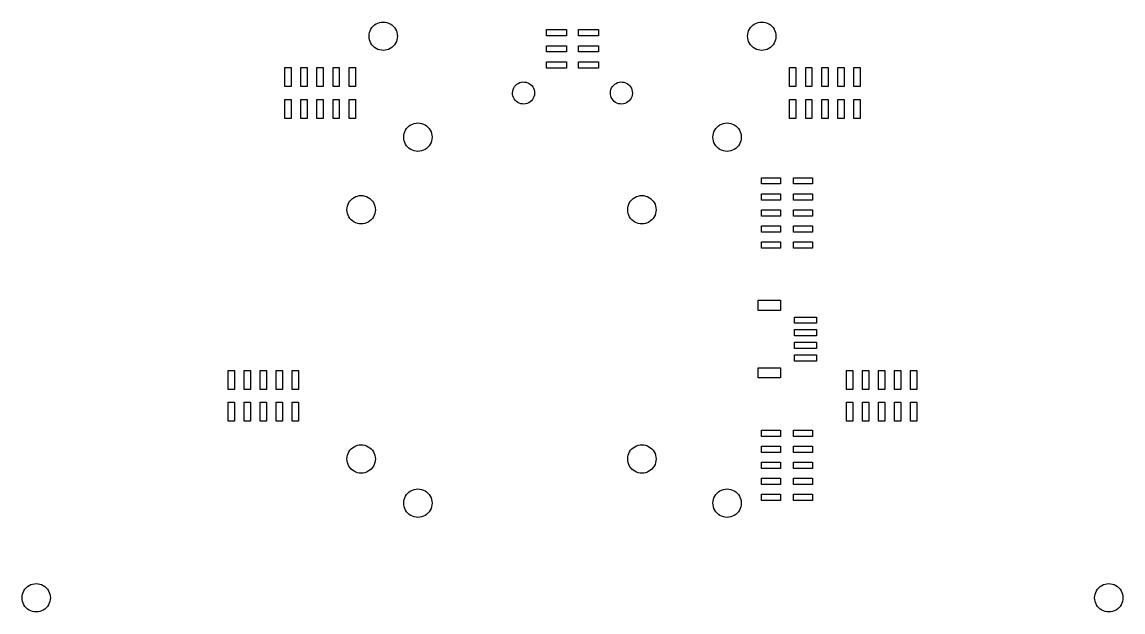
# Model space of a CAD drawing. Extents: x -3.74 to 3.74, y 0.13 to 7.73.
# Drawn here: x -3.44 to 3.44, y 4.05 to 7.73 of the extents above; entities that cross this region are included whole.
import ezdxf

# ---------------------------------------------------------------- set-up
doc = ezdxf.new("R2010")
doc.units = 0
doc.header["$MEASUREMENT"] = 0
doc.layers.add('BLACK', color=7, linetype='CONTINUOUS')

msp = doc.modelspace()

# ---------------------------------------------------------------- linework, layer by layer
at = {"layer": 'BLACK', "linetype": 'CONTINUOUS'}
for p, q in [((-1.25138, 7.69172), (-1.24374, 7.70043)), ((-1.24374, 7.70043), (-1.23503, 7.70807)), ((-1.23503, 7.70807), (-1.22539, 7.71451)), ((-1.22539, 7.71451), (-1.215, 7.71964)), ((-1.215, 7.71964), (-1.20403, 7.72336)), ((-1.20403, 7.72336), (-1.19266, 7.72562)), ((-1.19266, 7.72562), (-1.1811, 7.72638)), ((-1.1811, 7.72638), (-1.16954, 7.72562)), ((-1.16954, 7.72562), (-1.15818, 7.72336)), ((-1.15818, 7.72336), (-1.1472, 7.71964)), ((-1.1472, 7.71964), (-1.13681, 7.71451)), ((-1.13681, 7.71451), (-1.12718, 7.70807)), ((-1.12718, 7.70807), (-1.11846, 7.70043)), ((-1.11846, 7.70043), (-1.11082, 7.69172)), ((1.11082, 7.69172), (1.11846, 7.70043)), ((1.11846, 7.70043), (1.12718, 7.70807)), ((1.12718, 7.70807), (1.13681, 7.71451)), ((1.13681, 7.71451), (1.1472, 7.71964)), ((1.1472, 7.71964), (1.15818, 7.72336)), ((1.15818, 7.72336), (1.16954, 7.72562)), ((1.16954, 7.72562), (1.1811, 7.72638)), ((1.1811, 7.72638), (1.19266, 7.72562)), ((1.19266, 7.72562), (1.20403, 7.72336)), ((1.20403, 7.72336), (1.215, 7.71964)), ((1.215, 7.71964), (1.22539, 7.71451)), ((1.22539, 7.71451), (1.23503, 7.70807)), ((1.23503, 7.70807), (1.24374, 7.70043)), ((1.24374, 7.70043), (1.25138, 7.69172)), ((-1.26969, 7.6378), (-1.26893, 7.64936)), ((-1.26893, 7.62623), (-1.26969, 7.6378)), ((-1.26893, 7.64936), (-1.26667, 7.66072)), ((-1.26667, 7.61487), (-1.26893, 7.62623)), ((-1.26667, 7.66072), (-1.26294, 7.67169)), ((-1.26294, 7.67169), (-1.25782, 7.68209)), ((-1.25782, 7.68209), (-1.25138, 7.69172)), ((-1.11082, 7.69172), (-1.10439, 7.68209)), ((-1.10439, 7.68209), (-1.09926, 7.67169)), ((-1.09926, 7.67169), (-1.09554, 7.66072)), ((-1.09554, 7.66072), (-1.09328, 7.64936)), ((-1.09328, 7.62623), (-1.09554, 7.61487)), ((-1.09328, 7.64936), (-1.09252, 7.6378)), ((-1.09252, 7.6378), (-1.09328, 7.62623)), ((-0.161417, 7.63937), (-0.161417, 7.67874)), ((-0.161417, 7.67874), (-0.037402, 7.67874)), ((-0.037402, 7.63937), (-0.161417, 7.63937)), ((-0.037402, 7.67874), (-0.037402, 7.63937)), ((0.037402, 7.63937), (0.037402, 7.67874)), ((0.037402, 7.67874), (0.161417, 7.67874)), ((0.161417, 7.63937), (0.037402, 7.63937)), ((0.161417, 7.67874), (0.161417, 7.63937)), ((1.09252, 7.6378), (1.09328, 7.64936)), ((1.09328, 7.62623), (1.09252, 7.6378)), ((1.09328, 7.64936), (1.09554, 7.66072)), ((1.09554, 7.61487), (1.09328, 7.62623)), ((1.09554, 7.66072), (1.09926, 7.67169)), ((1.09926, 7.67169), (1.10439, 7.68209)), ((1.10439, 7.68209), (1.11082, 7.69172)), ((1.25138, 7.69172), (1.25782, 7.68209)), ((1.25782, 7.68209), (1.26294, 7.67169)), ((1.26294, 7.67169), (1.26667, 7.66072)), ((1.26667, 7.66072), (1.26893, 7.64936)), ((1.26893, 7.62623), (1.26667, 7.61487)), ((1.26893, 7.64936), (1.26969, 7.6378)), ((1.26969, 7.6378), (1.26893, 7.62623)), ((-1.26294, 7.6039), (-1.26667, 7.61487)), ((-1.25782, 7.5935), (-1.26294, 7.6039)), ((-1.25138, 7.58387), (-1.25782, 7.5935)), ((-1.24374, 7.57516), (-1.25138, 7.58387)), ((-1.23503, 7.56752), (-1.24374, 7.57516)), ((-1.22539, 7.56108), (-1.23503, 7.56752)), ((-1.215, 7.55596), (-1.22539, 7.56108)), ((-1.13681, 7.56108), (-1.1472, 7.55596)), ((-1.12718, 7.56752), (-1.13681, 7.56108)), ((-1.11846, 7.57516), (-1.12718, 7.56752)), ((-1.11082, 7.58387), (-1.11846, 7.57516)), ((-1.10439, 7.5935), (-1.11082, 7.58387)), ((-1.09926, 7.6039), (-1.10439, 7.5935)), ((-1.09554, 7.61487), (-1.09926, 7.6039)), ((-0.161417, 7.53937), (-0.161417, 7.57874)), ((-0.161417, 7.57874), (-0.037402, 7.57874)), ((-0.037402, 7.57874), (-0.037402, 7.53937)), ((0.037402, 7.53937), (0.037402, 7.57874)), ((0.037402, 7.57874), (0.161417, 7.57874)), ((0.161417, 7.57874), (0.161417, 7.53937)), ((1.09926, 7.6039), (1.09554, 7.61487)), ((1.10439, 7.5935), (1.09926, 7.6039)), ((1.11082, 7.58387), (1.10439, 7.5935)), ((1.11846, 7.57516), (1.11082, 7.58387)), ((1.12718, 7.56752), (1.11846, 7.57516)), ((1.13681, 7.56108), (1.12718, 7.56752)), ((1.1472, 7.55596), (1.13681, 7.56108)), ((1.22539, 7.56108), (1.215, 7.55596)), ((1.23503, 7.56752), (1.22539, 7.56108)), ((1.24374, 7.57516), (1.23503, 7.56752)), ((1.25138, 7.58387), (1.24374, 7.57516)), ((1.25782, 7.5935), (1.25138, 7.58387)), ((1.26294, 7.6039), (1.25782, 7.5935)), ((1.26667, 7.61487), (1.26294, 7.6039)), ((-1.20403, 7.55223), (-1.215, 7.55596)), ((-1.19266, 7.54997), (-1.20403, 7.55223)), ((-1.1811, 7.54921), (-1.19266, 7.54997)), ((-1.16954, 7.54997), (-1.1811, 7.54921)), ((-1.15818, 7.55223), (-1.16954, 7.54997)), ((-1.1472, 7.55596), (-1.15818, 7.55223)), ((-0.037402, 7.53937), (-0.161417, 7.53937)), ((0.161417, 7.53937), (0.037402, 7.53937)), ((1.15818, 7.55223), (1.1472, 7.55596)), ((1.16954, 7.54997), (1.15818, 7.55223)), ((1.1811, 7.54921), (1.16954, 7.54997)), ((1.19266, 7.54997), (1.1811, 7.54921)), ((1.20403, 7.55223), (1.19266, 7.54997)), ((1.215, 7.55596), (1.20403, 7.55223)), ((-1.79449, 7.32362), (-1.79449, 7.44173)), ((-1.79449, 7.44173), (-1.75512, 7.44173)), ((-1.75512, 7.44173), (-1.75512, 7.32362)), ((-1.69449, 7.32362), (-1.69449, 7.44173)), ((-1.69449, 7.44173), (-1.65512, 7.44173)), ((-1.65512, 7.44173), (-1.65512, 7.32362)), ((-1.59449, 7.32362), (-1.59449, 7.44173)), ((-1.59449, 7.44173), (-1.55512, 7.44173)), ((-1.55512, 7.44173), (-1.55512, 7.32362)), ((-1.49449, 7.32362), (-1.49449, 7.44173)), ((-1.49449, 7.44173), (-1.45512, 7.44173)), ((-1.45512, 7.44173), (-1.45512, 7.32362)), ((-1.39449, 7.32362), (-1.39449, 7.44173)), ((-1.39449, 7.44173), (-1.35512, 7.44173)), ((-1.35512, 7.44173), (-1.35512, 7.32362)), ((-0.161417, 7.43937), (-0.161417, 7.47874)), ((-0.161417, 7.47874), (-0.037402, 7.47874)), ((-0.037402, 7.43937), (-0.161417, 7.43937)), ((-0.037402, 7.47874), (-0.037402, 7.43937)), ((0.037402, 7.43937), (0.037402, 7.47874)), ((0.037402, 7.47874), (0.161417, 7.47874)), ((0.161417, 7.43937), (0.037402, 7.43937)), ((0.161417, 7.47874), (0.161417, 7.43937)), ((1.35512, 7.32362), (1.35512, 7.44173)), ((1.35512, 7.44173), (1.39449, 7.44173)), ((1.39449, 7.44173), (1.39449, 7.32362)), ((1.45512, 7.32362), (1.45512, 7.44173)), ((1.45512, 7.44173), (1.49449, 7.44173)), ((1.49449, 7.44173), (1.49449, 7.32362)), ((1.55512, 7.32362), (1.55512, 7.44173)), ((1.55512, 7.44173), (1.59449, 7.44173)), ((1.59449, 7.44173), (1.59449, 7.32362)), ((1.65512, 7.32362), (1.65512, 7.44173)), ((1.65512, 7.44173), (1.69449, 7.44173)), ((1.69449, 7.44173), (1.69449, 7.32362)), ((1.75512, 7.32362), (1.75512, 7.44173)), ((1.75512, 7.44173), (1.79449, 7.44173)), ((1.79449, 7.44173), (1.79449, 7.32362)), ((-0.319443, 7.35086), (-0.309324, 7.35223)), ((-0.309324, 7.35223), (-0.299113, 7.3521)), ((-0.299113, 7.3521), (-0.289034, 7.35046)), ((0.290794, 7.35086), (0.300912, 7.35223)), ((0.300912, 7.35223), (0.311123, 7.3521)), ((0.311123, 7.3521), (0.321202, 7.35046)), ((-1.75512, 7.32362), (-1.79449, 7.32362)), ((-1.65512, 7.32362), (-1.69449, 7.32362)), ((-1.55512, 7.32362), (-1.59449, 7.32362)), ((-1.45512, 7.32362), (-1.49449, 7.32362)), ((-1.35512, 7.32362), (-1.39449, 7.32362)), ((-0.373992, 7.28527), (-0.372969, 7.29543)), ((-0.373502, 7.27507), (-0.373992, 7.28527)), ((-0.372969, 7.29543), (-0.370455, 7.30533)), ((-0.370455, 7.30533), (-0.366506, 7.31474)), ((-0.366506, 7.31474), (-0.361209, 7.32347)), ((-0.361209, 7.32347), (-0.354679, 7.33132)), ((-0.354679, 7.33132), (-0.34706, 7.33812)), ((-0.34706, 7.33812), (-0.33852, 7.34372)), ((-0.33852, 7.34372), (-0.329247, 7.348)), ((-0.329247, 7.348), (-0.319443, 7.35086)), ((-0.289034, 7.35046), (-0.279309, 7.34735)), ((-0.279309, 7.34735), (-0.27015, 7.34283)), ((-0.27015, 7.34283), (-0.261759, 7.33701)), ((-0.261759, 7.33701), (-0.254321, 7.33001)), ((-0.254321, 7.33001), (-0.247999, 7.32199)), ((-0.247999, 7.32199), (-0.242932, 7.31313)), ((-0.242932, 7.31313), (-0.239231, 7.30361)), ((-0.239231, 7.30361), (-0.236977, 7.29365)), ((-0.236977, 7.29365), (-0.23622, 7.28346)), ((-0.23622, 7.28346), (-0.236315, 7.27986)), ((0.236244, 7.28527), (0.237267, 7.29543)), ((0.236734, 7.27507), (0.236244, 7.28527)), ((0.237267, 7.29543), (0.239781, 7.30533)), ((0.239781, 7.30533), (0.24373, 7.31474)), ((0.24373, 7.31474), (0.249027, 7.32347)), ((0.249027, 7.32347), (0.255557, 7.33132)), ((0.255557, 7.33132), (0.263176, 7.33812)), ((0.263176, 7.33812), (0.271716, 7.34372)), ((0.271716, 7.34372), (0.28099, 7.348)), ((0.28099, 7.348), (0.290794, 7.35086)), ((0.321202, 7.35046), (0.330928, 7.34735)), ((0.330928, 7.34735), (0.340086, 7.34283)), ((0.340086, 7.34283), (0.348477, 7.33701)), ((0.348477, 7.33701), (0.355915, 7.33001)), ((0.355915, 7.33001), (0.362237, 7.32199)), ((0.362237, 7.32199), (0.367304, 7.31313)), ((0.367304, 7.31313), (0.371005, 7.30361)), ((0.371005, 7.30361), (0.373259, 7.29365)), ((0.373259, 7.29365), (0.374016, 7.28346)), ((0.374016, 7.28346), (0.373921, 7.27986)), ((1.39449, 7.32362), (1.35512, 7.32362)), ((1.49449, 7.32362), (1.45512, 7.32362)), ((1.59449, 7.32362), (1.55512, 7.32362)), ((1.69449, 7.32362), (1.65512, 7.32362)), ((1.79449, 7.32362), (1.75512, 7.32362)), ((-1.79449, 7.1252), (-1.79449, 7.24331)), ((-1.79449, 7.24331), (-1.75512, 7.24331)), ((-1.75512, 7.24331), (-1.75512, 7.1252)), ((-1.69449, 7.1252), (-1.69449, 7.24331)), ((-1.69449, 7.24331), (-1.65512, 7.24331)), ((-1.65512, 7.24331), (-1.65512, 7.1252)), ((-1.59449, 7.1252), (-1.59449, 7.24331)), ((-1.59449, 7.24331), (-1.55512, 7.24331)), ((-1.55512, 7.24331), (-1.55512, 7.1252)), ((-1.49449, 7.1252), (-1.49449, 7.24331)), ((-1.49449, 7.24331), (-1.45512, 7.24331)), ((-1.45512, 7.24331), (-1.45512, 7.1252)), ((-1.39449, 7.1252), (-1.39449, 7.24331)), ((-1.39449, 7.24331), (-1.35512, 7.24331)), ((-1.35512, 7.24331), (-1.35512, 7.1252)), ((-0.37151, 7.26505), (-0.373502, 7.27507)), ((-0.368059, 7.25544), (-0.37151, 7.26505)), ((-0.363226, 7.24645), (-0.368059, 7.25544)), ((-0.357116, 7.23826), (-0.363226, 7.24645)), ((-0.349864, 7.23107), (-0.357116, 7.23826)), ((-0.341628, 7.22504), (-0.349864, 7.23107)), ((-0.332591, 7.22028), (-0.341628, 7.22504)), ((-0.32295, 7.21691), (-0.332591, 7.22028)), ((-0.312918, 7.21501), (-0.32295, 7.21691)), ((-0.302714, 7.21461), (-0.312918, 7.21501)), ((-0.292563, 7.21572), (-0.302714, 7.21461)), ((-0.282687, 7.21832), (-0.292563, 7.21572)), ((-0.273305, 7.22235), (-0.282687, 7.21832)), ((-0.264621, 7.22773), (-0.273305, 7.22235)), ((-0.256827, 7.23432), (-0.264621, 7.22773)), ((-0.250094, 7.242), (-0.256827, 7.23432)), ((-0.24457, 7.25059), (-0.250094, 7.242)), ((-0.240376, 7.2599), (-0.24457, 7.25059)), ((-0.237604, 7.26973), (-0.240376, 7.2599)), ((-0.236315, 7.27986), (-0.237604, 7.26973)), ((0.238726, 7.26505), (0.236734, 7.27507)), ((0.242177, 7.25544), (0.238726, 7.26505)), ((0.24701, 7.24645), (0.242177, 7.25544)), ((0.25312, 7.23826), (0.24701, 7.24645)), ((0.260373, 7.23107), (0.25312, 7.23826)), ((0.268608, 7.22504), (0.260373, 7.23107)), ((0.277645, 7.22028), (0.268608, 7.22504)), ((0.287286, 7.21691), (0.277645, 7.22028)), ((0.297319, 7.21501), (0.287286, 7.21691)), ((0.307523, 7.21461), (0.297319, 7.21501)), ((0.317674, 7.21572), (0.307523, 7.21461)), ((0.327549, 7.21832), (0.317674, 7.21572)), ((0.336931, 7.22235), (0.327549, 7.21832)), ((0.345615, 7.22773), (0.336931, 7.22235)), ((0.353409, 7.23432), (0.345615, 7.22773)), ((0.360142, 7.242), (0.353409, 7.23432)), ((0.365667, 7.25059), (0.360142, 7.242)), ((0.369861, 7.2599), (0.365667, 7.25059)), ((0.372633, 7.26973), (0.369861, 7.2599)), ((0.373921, 7.27986), (0.372633, 7.26973)), ((1.35512, 7.1252), (1.35512, 7.24331)), ((1.35512, 7.24331), (1.39449, 7.24331)), ((1.39449, 7.24331), (1.39449, 7.1252)), ((1.45512, 7.1252), (1.45512, 7.24331)), ((1.45512, 7.24331), (1.49449, 7.24331)), ((1.49449, 7.24331), (1.49449, 7.1252)), ((1.55512, 7.1252), (1.55512, 7.24331)), ((1.55512, 7.24331), (1.59449, 7.24331)), ((1.59449, 7.24331), (1.59449, 7.1252)), ((1.65512, 7.1252), (1.65512, 7.24331)), ((1.65512, 7.24331), (1.69449, 7.24331)), ((1.69449, 7.24331), (1.69449, 7.1252)), ((1.75512, 7.1252), (1.75512, 7.24331)), ((1.75512, 7.24331), (1.79449, 7.24331)), ((1.79449, 7.24331), (1.79449, 7.1252)), ((-1.75512, 7.1252), (-1.79449, 7.1252)), ((-1.65512, 7.1252), (-1.69449, 7.1252)), ((-1.55512, 7.1252), (-1.59449, 7.1252)), ((-1.45512, 7.1252), (-1.49449, 7.1252)), ((-1.35512, 7.1252), (-1.39449, 7.1252)), ((-1.0272, 7.07051), (-1.01849, 7.07815)), ((-1.01849, 7.07815), (-1.00886, 7.08459)), ((-1.00886, 7.08459), (-0.998466, 7.08971)), ((-0.998466, 7.08971), (-0.987494, 7.09344)), ((-0.987494, 7.09344), (-0.976129, 7.0957)), ((-0.976129, 7.0957), (-0.964567, 7.09646)), ((-0.964567, 7.09646), (-0.953005, 7.0957)), ((-0.953005, 7.0957), (-0.94164, 7.09344)), ((-0.94164, 7.09344), (-0.930668, 7.08971)), ((-0.930668, 7.08971), (-0.920276, 7.08459)), ((-0.920276, 7.08459), (-0.910641, 7.07815)), ((-0.910641, 7.07815), (-0.90193, 7.07051)), ((0.90193, 7.07051), (0.910641, 7.07815)), ((0.910641, 7.07815), (0.920276, 7.08459)), ((0.920276, 7.08459), (0.930668, 7.08971)), ((0.930668, 7.08971), (0.94164, 7.09344)), ((0.94164, 7.09344), (0.953005, 7.0957)), ((0.953005, 7.0957), (0.964567, 7.09646)), ((0.964567, 7.09646), (0.976129, 7.0957)), ((0.976129, 7.0957), (0.987494, 7.09344)), ((0.987494, 7.09344), (0.998466, 7.08971)), ((0.998466, 7.08971), (1.00886, 7.08459)), ((1.00886, 7.08459), (1.01849, 7.07815)), ((1.01849, 7.07815), (1.0272, 7.07051)), ((1.39449, 7.1252), (1.35512, 7.1252)), ((1.49449, 7.1252), (1.45512, 7.1252)), ((1.59449, 7.1252), (1.55512, 7.1252)), ((1.69449, 7.1252), (1.65512, 7.1252)), ((1.79449, 7.1252), (1.75512, 7.1252)), ((-1.05315, 7.00787), (-1.05239, 7.01944)), ((-1.05239, 6.99631), (-1.05315, 7.00787)), ((-1.05239, 7.01944), (-1.05013, 7.0308)), ((-1.05013, 7.0308), (-1.04641, 7.04177)), ((-1.04641, 7.04177), (-1.04128, 7.05217)), ((-1.04128, 7.05217), (-1.03484, 7.0618)), ((-1.03484, 7.0618), (-1.0272, 7.07051)), ((-0.90193, 7.07051), (-0.89429, 7.0618)), ((-0.89429, 7.0618), (-0.887852, 7.05217)), ((-0.887852, 7.05217), (-0.882727, 7.04177)), ((-0.882727, 7.04177), (-0.879003, 7.0308)), ((-0.879003, 7.0308), (-0.876742, 7.01944)), ((-0.876742, 7.01944), (-0.875984, 7.00787)), ((-0.875984, 7.00787), (-0.876742, 6.99631)), ((0.875984, 7.00787), (0.876742, 7.01944)), ((0.876742, 6.99631), (0.875984, 7.00787)), ((0.876742, 7.01944), (0.879003, 7.0308)), ((0.879003, 7.0308), (0.882727, 7.04177)), ((0.882727, 7.04177), (0.887852, 7.05217)), ((0.887852, 7.05217), (0.89429, 7.0618)), ((0.89429, 7.0618), (0.90193, 7.07051)), ((1.0272, 7.07051), (1.03484, 7.0618)), ((1.03484, 7.0618), (1.04128, 7.05217)), ((1.04128, 7.05217), (1.04641, 7.04177)), ((1.04641, 7.04177), (1.05013, 7.0308)), ((1.05013, 7.0308), (1.05239, 7.01944)), ((1.05239, 7.01944), (1.05315, 7.00787)), ((1.05315, 7.00787), (1.05239, 6.99631)), ((-1.05013, 6.98495), (-1.05239, 6.99631)), ((-1.04641, 6.97397), (-1.05013, 6.98495)), ((-1.04128, 6.96358), (-1.04641, 6.97397)), ((-1.03484, 6.95395), (-1.04128, 6.96358)), ((-1.0272, 6.94524), (-1.03484, 6.95395)), ((-1.01849, 6.9376), (-1.0272, 6.94524)), ((-0.90193, 6.94524), (-0.910641, 6.9376)), ((-0.89429, 6.95395), (-0.90193, 6.94524)), ((-0.887852, 6.96358), (-0.89429, 6.95395)), ((-0.882727, 6.97397), (-0.887852, 6.96358)), ((-0.879003, 6.98495), (-0.882727, 6.97397)), ((-0.876742, 6.99631), (-0.879003, 6.98495)), ((0.879003, 6.98495), (0.876742, 6.99631)), ((0.882727, 6.97397), (0.879003, 6.98495)), ((0.887852, 6.96358), (0.882727, 6.97397)), ((0.89429, 6.95395), (0.887852, 6.96358)), ((0.90193, 6.94524), (0.89429, 6.95395)), ((0.910641, 6.9376), (0.90193, 6.94524)), ((1.0272, 6.94524), (1.01849, 6.9376)), ((1.03484, 6.95395), (1.0272, 6.94524)), ((1.04128, 6.96358), (1.03484, 6.95395)), ((1.04641, 6.97397), (1.04128, 6.96358)), ((1.05013, 6.98495), (1.04641, 6.97397)), ((1.05239, 6.99631), (1.05013, 6.98495)), ((-1.00886, 6.93116), (-1.01849, 6.9376)), ((-0.998466, 6.92603), (-1.00886, 6.93116)), ((-0.987494, 6.92231), (-0.998466, 6.92603)), ((-0.976129, 6.92005), (-0.987494, 6.92231)), ((-0.964567, 6.91929), (-0.976129, 6.92005)), ((-0.953005, 6.92005), (-0.964567, 6.91929)), ((-0.94164, 6.92231), (-0.953005, 6.92005)), ((-0.930668, 6.92603), (-0.94164, 6.92231)), ((-0.920276, 6.93116), (-0.930668, 6.92603)), ((-0.910641, 6.9376), (-0.920276, 6.93116)), ((0.920276, 6.93116), (0.910641, 6.9376)), ((0.930668, 6.92603), (0.920276, 6.93116)), ((0.94164, 6.92231), (0.930668, 6.92603)), ((0.953005, 6.92005), (0.94164, 6.92231)), ((0.964567, 6.91929), (0.953005, 6.92005)), ((0.976129, 6.92005), (0.964567, 6.91929)), ((0.987494, 6.92231), (0.976129, 6.92005)), ((0.998466, 6.92603), (0.987494, 6.92231)), ((1.00886, 6.93116), (0.998466, 6.92603)), ((1.01849, 6.9376), (1.00886, 6.93116)), ((1.18031, 6.71575), (1.18031, 6.75512)), ((1.18031, 6.75512), (1.29843, 6.75512)), ((1.29843, 6.75512), (1.29843, 6.71575)), ((1.37874, 6.71575), (1.37874, 6.75512)), ((1.37874, 6.75512), (1.49685, 6.75512)), ((1.49685, 6.75512), (1.49685, 6.71575)), ((1.29843, 6.71575), (1.18031, 6.71575)), ((1.49685, 6.71575), (1.37874, 6.71575)), ((-1.40074, 6.58902), (-1.39561, 6.59941)), ((-1.39561, 6.59941), (-1.38918, 6.60904)), ((-1.38918, 6.60904), (-1.38154, 6.61776)), ((-1.38154, 6.61776), (-1.37282, 6.6254)), ((-1.37282, 6.6254), (-1.36319, 6.63183)), ((-1.36319, 6.63183), (-1.3528, 6.63696)), ((-1.3528, 6.63696), (-1.34182, 6.64068)), ((-1.34182, 6.64068), (-1.33046, 6.64294)), ((-1.33046, 6.64294), (-1.3189, 6.6437)), ((-1.3189, 6.6437), (-1.30734, 6.64294)), ((-1.30734, 6.64294), (-1.29597, 6.64068)), ((-1.29597, 6.64068), (-1.285, 6.63696)), ((-1.285, 6.63696), (-1.27461, 6.63183)), ((-1.27461, 6.63183), (-1.26497, 6.6254)), ((-1.26497, 6.6254), (-1.25626, 6.61776)), ((-1.25626, 6.61776), (-1.24862, 6.60904)), ((-1.24862, 6.60904), (-1.24218, 6.59941)), ((-1.24218, 6.59941), (-1.23706, 6.58902)), ((0.351231, 6.58902), (0.356356, 6.59941)), ((0.356356, 6.59941), (0.362794, 6.60904)), ((0.362794, 6.60904), (0.370433, 6.61776)), ((0.370433, 6.61776), (0.379145, 6.6254)), ((0.379145, 6.6254), (0.38878, 6.63183)), ((0.38878, 6.63183), (0.399172, 6.63696)), ((0.399172, 6.63696), (0.410144, 6.64068)), ((0.410144, 6.64068), (0.421509, 6.64294)), ((0.421509, 6.64294), (0.433071, 6.6437)), ((0.433071, 6.6437), (0.444633, 6.64294)), ((0.444633, 6.64294), (0.455998, 6.64068)), ((0.455998, 6.64068), (0.46697, 6.63696)), ((0.46697, 6.63696), (0.477362, 6.63183)), ((0.477362, 6.63183), (0.486997, 6.6254)), ((0.486997, 6.6254), (0.495708, 6.61776)), ((0.495708, 6.61776), (0.503348, 6.60904)), ((0.503348, 6.60904), (0.509786, 6.59941)), ((0.509786, 6.59941), (0.514911, 6.58902)), ((1.18031, 6.61575), (1.18031, 6.65512)), ((1.18031, 6.65512), (1.29843, 6.65512)), ((1.29843, 6.61575), (1.18031, 6.61575)), ((1.29843, 6.65512), (1.29843, 6.61575)), ((1.37874, 6.61575), (1.37874, 6.65512)), ((1.37874, 6.65512), (1.49685, 6.65512)), ((1.49685, 6.61575), (1.37874, 6.61575)), ((1.49685, 6.65512), (1.49685, 6.61575)), ((-1.40748, 6.55512), (-1.40672, 6.56668)), ((-1.40672, 6.54356), (-1.40748, 6.55512)), ((-1.40672, 6.56668), (-1.40446, 6.57804)), ((-1.40446, 6.53219), (-1.40672, 6.54356)), ((-1.40446, 6.57804), (-1.40074, 6.58902)), ((-1.40074, 6.52122), (-1.40446, 6.53219)), ((-1.23706, 6.58902), (-1.23333, 6.57804)), ((-1.23333, 6.53219), (-1.23706, 6.52122)), ((-1.23333, 6.57804), (-1.23107, 6.56668)), ((-1.23107, 6.54356), (-1.23333, 6.53219)), ((-1.23107, 6.56668), (-1.23031, 6.55512)), ((-1.23031, 6.55512), (-1.23107, 6.54356)), ((0.344488, 6.55512), (0.345246, 6.56668)), ((0.345246, 6.54356), (0.344488, 6.55512)), ((0.345246, 6.56668), (0.347507, 6.57804)), ((0.347507, 6.53219), (0.345246, 6.54356)), ((0.347507, 6.57804), (0.351231, 6.58902)), ((0.351231, 6.52122), (0.347507, 6.53219)), ((0.514911, 6.58902), (0.518635, 6.57804)), ((0.518635, 6.53219), (0.514911, 6.52122)), ((0.518635, 6.57804), (0.520896, 6.56668)), ((0.520896, 6.54356), (0.518635, 6.53219)), ((0.520896, 6.56668), (0.521654, 6.55512)), ((0.521654, 6.55512), (0.520896, 6.54356)), ((1.18031, 6.51575), (1.18031, 6.55512)), ((1.18031, 6.55512), (1.29843, 6.55512)), ((1.29843, 6.55512), (1.29843, 6.51575)), ((1.37874, 6.51575), (1.37874, 6.55512)), ((1.37874, 6.55512), (1.49685, 6.55512)), ((1.49685, 6.55512), (1.49685, 6.51575)), ((-1.39561, 6.51083), (-1.40074, 6.52122)), ((-1.38918, 6.50119), (-1.39561, 6.51083)), ((-1.38154, 6.49248), (-1.38918, 6.50119)), ((-1.37282, 6.48484), (-1.38154, 6.49248)), ((-1.36319, 6.4784), (-1.37282, 6.48484)), ((-1.3528, 6.47328), (-1.36319, 6.4784)), ((-1.34182, 6.46955), (-1.3528, 6.47328)), ((-1.33046, 6.46729), (-1.34182, 6.46955)), ((-1.3189, 6.46654), (-1.33046, 6.46729)), ((-1.30734, 6.46729), (-1.3189, 6.46654)), ((-1.29597, 6.46955), (-1.30734, 6.46729)), ((-1.285, 6.47328), (-1.29597, 6.46955)), ((-1.27461, 6.4784), (-1.285, 6.47328)), ((-1.26497, 6.48484), (-1.27461, 6.4784)), ((-1.25626, 6.49248), (-1.26497, 6.48484)), ((-1.24862, 6.50119), (-1.25626, 6.49248)), ((-1.24218, 6.51083), (-1.24862, 6.50119)), ((-1.23706, 6.52122), (-1.24218, 6.51083)), ((0.356356, 6.51083), (0.351231, 6.52122)), ((0.362794, 6.50119), (0.356356, 6.51083)), ((0.370433, 6.49248), (0.362794, 6.50119)), ((0.379145, 6.48484), (0.370433, 6.49248)), ((0.38878, 6.4784), (0.379145, 6.48484)), ((0.399172, 6.47328), (0.38878, 6.4784)), ((0.410144, 6.46955), (0.399172, 6.47328)), ((0.421509, 6.46729), (0.410144, 6.46955)), ((0.433071, 6.46654), (0.421509, 6.46729)), ((0.444633, 6.46729), (0.433071, 6.46654)), ((0.455998, 6.46955), (0.444633, 6.46729)), ((0.46697, 6.47328), (0.455998, 6.46955)), ((0.477362, 6.4784), (0.46697, 6.47328)), ((0.486997, 6.48484), (0.477362, 6.4784)), ((0.495708, 6.49248), (0.486997, 6.48484)), ((0.503348, 6.50119), (0.495708, 6.49248)), ((0.509786, 6.51083), (0.503348, 6.50119)), ((0.514911, 6.52122), (0.509786, 6.51083)), ((1.29843, 6.51575), (1.18031, 6.51575)), ((1.49685, 6.51575), (1.37874, 6.51575)), ((1.18031, 6.41575), (1.18031, 6.45512)), ((1.18031, 6.45512), (1.29843, 6.45512)), ((1.29843, 6.41575), (1.18031, 6.41575)), ((1.29843, 6.45512), (1.29843, 6.41575)), ((1.37874, 6.41575), (1.37874, 6.45512)), ((1.37874, 6.45512), (1.49685, 6.45512)), ((1.49685, 6.41575), (1.37874, 6.41575)), ((1.49685, 6.45512), (1.49685, 6.41575)), ((1.18031, 6.31575), (1.18031, 6.35512)), ((1.18031, 6.35512), (1.29843, 6.35512)), ((1.29843, 6.35512), (1.29843, 6.31575)), ((1.37874, 6.31575), (1.37874, 6.35512)), ((1.37874, 6.35512), (1.49685, 6.35512)), ((1.49685, 6.35512), (1.49685, 6.31575)), ((1.29843, 6.31575), (1.18031, 6.31575)), ((1.49685, 6.31575), (1.37874, 6.31575)), ((1.15914, 5.92716), (1.15914, 5.99016)), ((1.15914, 5.99016), (1.29714, 5.99016)), ((1.29714, 5.99016), (1.29714, 5.92716)), ((1.29714, 5.92716), (1.15914, 5.92716)), ((1.38552, 5.84664), (1.38552, 5.88564)), ((1.38552, 5.88564), (1.52352, 5.88564)), ((1.52352, 5.84664), (1.38552, 5.84664)), ((1.52352, 5.88564), (1.52352, 5.84664)), ((1.38552, 5.7679), (1.38552, 5.8069)), ((1.38552, 5.8069), (1.52352, 5.8069)), ((1.52352, 5.8069), (1.52352, 5.7679)), ((1.52352, 5.7679), (1.38552, 5.7679)), ((1.38552, 5.68916), (1.38552, 5.72816)), ((1.38552, 5.72816), (1.52352, 5.72816)), ((1.52352, 5.72816), (1.52352, 5.68916)), ((1.52352, 5.68916), (1.38552, 5.68916)), ((1.38552, 5.61042), (1.38552, 5.64942)), ((1.38552, 5.64942), (1.52352, 5.64942)), ((1.52352, 5.64942), (1.52352, 5.61042)), ((1.15914, 5.5059), (1.15914, 5.5689)), ((1.15914, 5.5689), (1.29714, 5.5689)), ((1.29714, 5.5689), (1.29714, 5.5059)), ((1.52352, 5.61042), (1.38552, 5.61042)), ((-2.14882, 5.43386), (-2.14882, 5.55197)), ((-2.14882, 5.55197), (-2.10945, 5.55197)), ((-2.10945, 5.55197), (-2.10945, 5.43386)), ((-2.04882, 5.43386), (-2.04882, 5.55197)), ((-2.04882, 5.55197), (-2.00945, 5.55197)), ((-2.00945, 5.55197), (-2.00945, 5.43386)), ((-1.94882, 5.43386), (-1.94882, 5.55197)), ((-1.94882, 5.55197), (-1.90945, 5.55197)), ((-1.90945, 5.55197), (-1.90945, 5.43386)), ((-1.84882, 5.43386), (-1.84882, 5.55197)), ((-1.84882, 5.55197), (-1.80945, 5.55197)), ((-1.80945, 5.55197), (-1.80945, 5.43386)), ((-1.74882, 5.43386), (-1.74882, 5.55197)), ((-1.74882, 5.55197), (-1.70945, 5.55197)), ((-1.70945, 5.55197), (-1.70945, 5.43386)), ((1.29714, 5.5059), (1.15914, 5.5059)), ((1.70945, 5.43386), (1.70945, 5.55197)), ((1.70945, 5.55197), (1.74882, 5.55197)), ((1.74882, 5.55197), (1.74882, 5.43386)), ((1.80945, 5.43386), (1.80945, 5.55197)), ((1.80945, 5.55197), (1.84882, 5.55197)), ((1.84882, 5.55197), (1.84882, 5.43386)), ((1.90945, 5.43386), (1.90945, 5.55197)), ((1.90945, 5.55197), (1.94882, 5.55197)), ((1.94882, 5.55197), (1.94882, 5.43386)), ((2.00945, 5.43386), (2.00945, 5.55197)), ((2.00945, 5.55197), (2.04882, 5.55197)), ((2.04882, 5.55197), (2.04882, 5.43386)), ((2.10945, 5.43386), (2.10945, 5.55197)), ((2.10945, 5.55197), (2.14882, 5.55197)), ((2.14882, 5.55197), (2.14882, 5.43386)), ((-2.10945, 5.43386), (-2.14882, 5.43386)), ((-2.00945, 5.43386), (-2.04882, 5.43386)), ((-1.90945, 5.43386), (-1.94882, 5.43386)), ((-1.80945, 5.43386), (-1.84882, 5.43386)), ((-1.70945, 5.43386), (-1.74882, 5.43386)), ((1.74882, 5.43386), (1.70945, 5.43386)), ((1.84882, 5.43386), (1.80945, 5.43386)), ((1.94882, 5.43386), (1.90945, 5.43386)), ((2.04882, 5.43386), (2.00945, 5.43386)), ((2.14882, 5.43386), (2.10945, 5.43386)), ((-2.14882, 5.23543), (-2.14882, 5.35354)), ((-2.14882, 5.35354), (-2.10945, 5.35354)), ((-2.10945, 5.35354), (-2.10945, 5.23543)), ((-2.04882, 5.23543), (-2.04882, 5.35354)), ((-2.04882, 5.35354), (-2.00945, 5.35354)), ((-2.00945, 5.35354), (-2.00945, 5.23543)), ((-1.94882, 5.23543), (-1.94882, 5.35354)), ((-1.94882, 5.35354), (-1.90945, 5.35354)), ((-1.90945, 5.35354), (-1.90945, 5.23543)), ((-1.84882, 5.23543), (-1.84882, 5.35354)), ((-1.84882, 5.35354), (-1.80945, 5.35354)), ((-1.80945, 5.35354), (-1.80945, 5.23543)), ((-1.74882, 5.23543), (-1.74882, 5.35354)), ((-1.74882, 5.35354), (-1.70945, 5.35354)), ((-1.70945, 5.35354), (-1.70945, 5.23543)), ((1.70945, 5.23543), (1.70945, 5.35354)), ((1.70945, 5.35354), (1.74882, 5.35354)), ((1.74882, 5.35354), (1.74882, 5.23543)), ((1.80945, 5.23543), (1.80945, 5.35354)), ((1.80945, 5.35354), (1.84882, 5.35354)), ((1.84882, 5.35354), (1.84882, 5.23543)), ((1.90945, 5.23543), (1.90945, 5.35354)), ((1.90945, 5.35354), (1.94882, 5.35354)), ((1.94882, 5.35354), (1.94882, 5.23543)), ((2.00945, 5.23543), (2.00945, 5.35354)), ((2.00945, 5.35354), (2.04882, 5.35354)), ((2.04882, 5.35354), (2.04882, 5.23543)), ((2.10945, 5.23543), (2.10945, 5.35354)), ((2.10945, 5.35354), (2.14882, 5.35354)), ((2.14882, 5.35354), (2.14882, 5.23543)), ((-2.10945, 5.23543), (-2.14882, 5.23543)), ((-2.00945, 5.23543), (-2.04882, 5.23543)), ((-1.90945, 5.23543), (-1.94882, 5.23543)), ((-1.80945, 5.23543), (-1.84882, 5.23543)), ((-1.70945, 5.23543), (-1.74882, 5.23543)), ((1.74882, 5.23543), (1.70945, 5.23543)), ((1.84882, 5.23543), (1.80945, 5.23543)), ((1.94882, 5.23543), (1.90945, 5.23543)), ((2.04882, 5.23543), (2.00945, 5.23543)), ((2.14882, 5.23543), (2.10945, 5.23543)), ((1.18031, 5.14094), (1.18031, 5.18031)), ((1.18031, 5.18031), (1.29843, 5.18031)), ((1.29843, 5.18031), (1.29843, 5.14094)), ((1.37874, 5.14094), (1.37874, 5.18031)), ((1.37874, 5.18031), (1.49685, 5.18031)), ((1.49685, 5.18031), (1.49685, 5.14094)), ((-1.3528, 5.08184), (-1.34182, 5.08556)), ((-1.34182, 5.08556), (-1.33046, 5.08782)), ((-1.33046, 5.08782), (-1.3189, 5.08858)), ((-1.3189, 5.08858), (-1.30734, 5.08782)), ((-1.30734, 5.08782), (-1.29597, 5.08556)), ((-1.29597, 5.08556), (-1.285, 5.08184)), ((0.399172, 5.08184), (0.410144, 5.08556)), ((0.410144, 5.08556), (0.421509, 5.08782)), ((0.421509, 5.08782), (0.433071, 5.08858)), ((0.433071, 5.08858), (0.444633, 5.08782)), ((0.444633, 5.08782), (0.455998, 5.08556)), ((0.455998, 5.08556), (0.46697, 5.08184)), ((1.29843, 5.14094), (1.18031, 5.14094)), ((1.49685, 5.14094), (1.37874, 5.14094)), ((-1.40672, 5.01156), (-1.40446, 5.02293)), ((-1.40446, 5.02293), (-1.40074, 5.0339)), ((-1.40074, 5.0339), (-1.39561, 5.04429)), ((-1.39561, 5.04429), (-1.38918, 5.05393)), ((-1.38918, 5.05393), (-1.38154, 5.06264)), ((-1.38154, 5.06264), (-1.37282, 5.07028)), ((-1.37282, 5.07028), (-1.36319, 5.07671)), ((-1.36319, 5.07671), (-1.3528, 5.08184)), ((-1.285, 5.08184), (-1.27461, 5.07671)), ((-1.27461, 5.07671), (-1.26497, 5.07028)), ((-1.26497, 5.07028), (-1.25626, 5.06264)), ((-1.25626, 5.06264), (-1.24862, 5.05393)), ((-1.24862, 5.05393), (-1.24218, 5.04429)), ((-1.24218, 5.04429), (-1.23706, 5.0339)), ((-1.23706, 5.0339), (-1.23333, 5.02293)), ((-1.23333, 5.02293), (-1.23107, 5.01156)), ((0.345246, 5.01156), (0.347507, 5.02293)), ((0.347507, 5.02293), (0.351231, 5.0339)), ((0.351231, 5.0339), (0.356356, 5.04429)), ((0.356356, 5.04429), (0.362794, 5.05393)), ((0.362794, 5.05393), (0.370433, 5.06264)), ((0.370433, 5.06264), (0.379145, 5.07028)), ((0.379145, 5.07028), (0.38878, 5.07671)), ((0.38878, 5.07671), (0.399172, 5.08184)), ((0.46697, 5.08184), (0.477362, 5.07671)), ((0.477362, 5.07671), (0.486997, 5.07028)), ((0.486997, 5.07028), (0.495708, 5.06264)), ((0.495708, 5.06264), (0.503348, 5.05393)), ((0.503348, 5.05393), (0.509786, 5.04429)), ((0.509786, 5.04429), (0.514911, 5.0339)), ((0.514911, 5.0339), (0.518635, 5.02293)), ((0.518635, 5.02293), (0.520896, 5.01156)), ((1.18031, 5.04094), (1.18031, 5.08031)), ((1.18031, 5.08031), (1.29843, 5.08031)), ((1.29843, 5.04094), (1.18031, 5.04094)), ((1.29843, 5.08031), (1.29843, 5.04094)), ((1.37874, 5.04094), (1.37874, 5.08031)), ((1.37874, 5.08031), (1.49685, 5.08031)), ((1.49685, 5.04094), (1.37874, 5.04094)), ((1.49685, 5.08031), (1.49685, 5.04094)), ((-1.40748, 5), (-1.40672, 5.01156)), ((-1.40672, 4.98844), (-1.40748, 5)), ((-1.40446, 4.97707), (-1.40672, 4.98844)), ((-1.40074, 4.9661), (-1.40446, 4.97707)), ((-1.39561, 4.95571), (-1.40074, 4.9661)), ((-1.38918, 4.94607), (-1.39561, 4.95571)), ((-1.24218, 4.95571), (-1.24862, 4.94607)), ((-1.23706, 4.9661), (-1.24218, 4.95571)), ((-1.23333, 4.97707), (-1.23706, 4.9661)), ((-1.23107, 4.98844), (-1.23333, 4.97707)), ((-1.23107, 5.01156), (-1.23031, 5)), ((-1.23031, 5), (-1.23107, 4.98844)), ((0.344488, 5), (0.345246, 5.01156)), ((0.345246, 4.98844), (0.344488, 5)), ((0.347507, 4.97707), (0.345246, 4.98844)), ((0.351231, 4.9661), (0.347507, 4.97707)), ((0.356356, 4.95571), (0.351231, 4.9661)), ((0.362794, 4.94607), (0.356356, 4.95571)), ((0.509786, 4.95571), (0.503348, 4.94607)), ((0.514911, 4.9661), (0.509786, 4.95571)), ((0.518635, 4.97707), (0.514911, 4.9661)), ((0.520896, 4.98844), (0.518635, 4.97707)), ((0.520896, 5.01156), (0.521654, 5)), ((0.521654, 5), (0.520896, 4.98844)), ((1.18031, 4.94094), (1.18031, 4.98031)), ((1.18031, 4.98031), (1.29843, 4.98031)), ((1.29843, 4.98031), (1.29843, 4.94094)), ((1.37874, 4.94094), (1.37874, 4.98031)), ((1.37874, 4.98031), (1.49685, 4.98031)), ((1.49685, 4.98031), (1.49685, 4.94094)), ((-1.38154, 4.93736), (-1.38918, 4.94607)), ((-1.37282, 4.92972), (-1.38154, 4.93736)), ((-1.36319, 4.92329), (-1.37282, 4.92972)), ((-1.3528, 4.91816), (-1.36319, 4.92329)), ((-1.34182, 4.91444), (-1.3528, 4.91816)), ((-1.33046, 4.91218), (-1.34182, 4.91444)), ((-1.3189, 4.91142), (-1.33046, 4.91218)), ((-1.30734, 4.91218), (-1.3189, 4.91142)), ((-1.29597, 4.91444), (-1.30734, 4.91218)), ((-1.285, 4.91816), (-1.29597, 4.91444)), ((-1.27461, 4.92329), (-1.285, 4.91816)), ((-1.26497, 4.92972), (-1.27461, 4.92329)), ((-1.25626, 4.93736), (-1.26497, 4.92972)), ((-1.24862, 4.94607), (-1.25626, 4.93736)), ((0.370433, 4.93736), (0.362794, 4.94607)), ((0.379145, 4.92972), (0.370433, 4.93736)), ((0.38878, 4.92329), (0.379145, 4.92972)), ((0.399172, 4.91816), (0.38878, 4.92329)), ((0.410144, 4.91444), (0.399172, 4.91816)), ((0.421509, 4.91218), (0.410144, 4.91444)), ((0.433071, 4.91142), (0.421509, 4.91218)), ((0.444633, 4.91218), (0.433071, 4.91142)), ((0.455998, 4.91444), (0.444633, 4.91218)), ((0.46697, 4.91816), (0.455998, 4.91444)), ((0.477362, 4.92329), (0.46697, 4.91816)), ((0.486997, 4.92972), (0.477362, 4.92329)), ((0.495708, 4.93736), (0.486997, 4.92972)), ((0.503348, 4.94607), (0.495708, 4.93736)), ((1.29843, 4.94094), (1.18031, 4.94094)), ((1.18031, 4.84094), (1.18031, 4.88031)), ((1.18031, 4.88031), (1.29843, 4.88031)), ((1.29843, 4.88031), (1.29843, 4.84094)), ((1.49685, 4.94094), (1.37874, 4.94094)), ((1.37874, 4.84094), (1.37874, 4.88031)), ((1.37874, 4.88031), (1.49685, 4.88031)), ((1.49685, 4.88031), (1.49685, 4.84094)), ((-0.998466, 4.80625), (-0.987494, 4.80997)), ((-0.987494, 4.80997), (-0.976129, 4.81223)), ((-0.976129, 4.81223), (-0.964567, 4.81299)), ((-0.964567, 4.81299), (-0.953005, 4.81223)), ((-0.953005, 4.81223), (-0.94164, 4.80997)), ((-0.94164, 4.80997), (-0.930668, 4.80625)), ((0.930668, 4.80625), (0.94164, 4.80997)), ((0.94164, 4.80997), (0.953005, 4.81223)), ((0.953005, 4.81223), (0.964567, 4.81299)), ((0.964567, 4.81299), (0.976129, 4.81223)), ((0.976129, 4.81223), (0.987494, 4.80997)), ((0.987494, 4.80997), (0.998466, 4.80625)), ((1.29843, 4.84094), (1.18031, 4.84094)), ((1.49685, 4.84094), (1.37874, 4.84094)), ((-1.05239, 4.73597), (-1.05013, 4.74734)), ((-1.05013, 4.74734), (-1.04641, 4.75831)), ((-1.04641, 4.75831), (-1.04128, 4.7687)), ((-1.04128, 4.7687), (-1.03484, 4.77834)), ((-1.03484, 4.77834), (-1.0272, 4.78705)), ((-1.0272, 4.78705), (-1.01849, 4.79469)), ((-1.01849, 4.79469), (-1.00886, 4.80112)), ((-1.00886, 4.80112), (-0.998466, 4.80625)), ((-0.930668, 4.80625), (-0.920276, 4.80112)), ((-0.920276, 4.80112), (-0.910641, 4.79469)), ((-0.910641, 4.79469), (-0.90193, 4.78705)), ((-0.90193, 4.78705), (-0.89429, 4.77834)), ((-0.89429, 4.77834), (-0.887852, 4.7687)), ((-0.887852, 4.7687), (-0.882727, 4.75831)), ((-0.882727, 4.75831), (-0.879003, 4.74734)), ((-0.879003, 4.74734), (-0.876742, 4.73597)), ((0.876742, 4.73597), (0.879003, 4.74734)), ((0.879003, 4.74734), (0.882727, 4.75831)), ((0.882727, 4.75831), (0.887852, 4.7687)), ((0.887852, 4.7687), (0.89429, 4.77834)), ((0.89429, 4.77834), (0.90193, 4.78705)), ((0.90193, 4.78705), (0.910641, 4.79469)), ((0.910641, 4.79469), (0.920276, 4.80112)), ((0.920276, 4.80112), (0.930668, 4.80625)), ((0.998466, 4.80625), (1.00886, 4.80112)), ((1.00886, 4.80112), (1.01849, 4.79469)), ((1.01849, 4.79469), (1.0272, 4.78705)), ((1.0272, 4.78705), (1.03484, 4.77834)), ((1.03484, 4.77834), (1.04128, 4.7687)), ((1.04128, 4.7687), (1.04641, 4.75831)), ((1.04641, 4.75831), (1.05013, 4.74734)), ((1.05013, 4.74734), (1.05239, 4.73597)), ((1.18031, 4.74094), (1.18031, 4.78031)), ((1.18031, 4.78031), (1.29843, 4.78031)), ((1.29843, 4.74094), (1.18031, 4.74094)), ((1.29843, 4.78031), (1.29843, 4.74094)), ((1.37874, 4.74094), (1.37874, 4.78031)), ((1.37874, 4.78031), (1.49685, 4.78031)), ((1.49685, 4.74094), (1.37874, 4.74094)), ((1.49685, 4.78031), (1.49685, 4.74094)), ((-1.05315, 4.72441), (-1.05239, 4.73597)), ((-1.05239, 4.71285), (-1.05315, 4.72441)), ((-1.05013, 4.70148), (-1.05239, 4.71285)), ((-1.04641, 4.69051), (-1.05013, 4.70148)), ((-1.04128, 4.68012), (-1.04641, 4.69051)), ((-1.03484, 4.67048), (-1.04128, 4.68012)), ((-0.887852, 4.68012), (-0.89429, 4.67048)), ((-0.882727, 4.69051), (-0.887852, 4.68012)), ((-0.879003, 4.70148), (-0.882727, 4.69051)), ((-0.876742, 4.71285), (-0.879003, 4.70148)), ((-0.876742, 4.73597), (-0.875984, 4.72441)), ((-0.875984, 4.72441), (-0.876742, 4.71285)), ((0.875984, 4.72441), (0.876742, 4.73597)), ((0.876742, 4.71285), (0.875984, 4.72441)), ((0.879003, 4.70148), (0.876742, 4.71285)), ((0.882727, 4.69051), (0.879003, 4.70148)), ((0.887852, 4.68012), (0.882727, 4.69051)), ((0.89429, 4.67048), (0.887852, 4.68012)), ((1.04128, 4.68012), (1.03484, 4.67048)), ((1.04641, 4.69051), (1.04128, 4.68012)), ((1.05013, 4.70148), (1.04641, 4.69051)), ((1.05239, 4.71285), (1.05013, 4.70148)), ((1.05239, 4.73597), (1.05315, 4.72441)), ((1.05315, 4.72441), (1.05239, 4.71285)), ((-1.0272, 4.66177), (-1.03484, 4.67048)), ((-1.01849, 4.65413), (-1.0272, 4.66177)), ((-1.00886, 4.64769), (-1.01849, 4.65413)), ((-0.998466, 4.64257), (-1.00886, 4.64769)), ((-0.987494, 4.63885), (-0.998466, 4.64257)), ((-0.976129, 4.63658), (-0.987494, 4.63885)), ((-0.964567, 4.63583), (-0.976129, 4.63658)), ((-0.953005, 4.63658), (-0.964567, 4.63583)), ((-0.94164, 4.63885), (-0.953005, 4.63658)), ((-0.930668, 4.64257), (-0.94164, 4.63885)), ((-0.920276, 4.64769), (-0.930668, 4.64257)), ((-0.910641, 4.65413), (-0.920276, 4.64769)), ((-0.90193, 4.66177), (-0.910641, 4.65413)), ((-0.89429, 4.67048), (-0.90193, 4.66177)), ((0.90193, 4.66177), (0.89429, 4.67048)), ((0.910641, 4.65413), (0.90193, 4.66177)), ((0.920276, 4.64769), (0.910641, 4.65413)), ((0.930668, 4.64257), (0.920276, 4.64769)), ((0.94164, 4.63885), (0.930668, 4.64257)), ((0.953005, 4.63658), (0.94164, 4.63885)), ((0.964567, 4.63583), (0.953005, 4.63658)), ((0.976129, 4.63658), (0.964567, 4.63583)), ((0.987494, 4.63885), (0.976129, 4.63658)), ((0.998466, 4.64257), (0.987494, 4.63885)), ((1.00886, 4.64769), (0.998466, 4.64257)), ((1.01849, 4.65413), (1.00886, 4.64769)), ((1.0272, 4.66177), (1.01849, 4.65413)), ((1.03484, 4.67048), (1.0272, 4.66177)), ((-3.41673, 4.18778), (-3.40909, 4.1965)), ((-3.40909, 4.1965), (-3.40038, 4.20414)), ((-3.40038, 4.20414), (-3.39075, 4.21057)), ((-3.39075, 4.21057), (-3.38036, 4.2157)), ((-3.38036, 4.2157), (-3.36938, 4.21942)), ((-3.36938, 4.21942), (-3.35802, 4.22168)), ((-3.35802, 4.22168), (-3.34646, 4.22244)), ((-3.34646, 4.22244), (-3.33489, 4.22168)), ((-3.33489, 4.22168), (-3.32353, 4.21942)), ((-3.32353, 4.21942), (-3.31256, 4.2157)), ((-3.31256, 4.2157), (-3.30217, 4.21057)), ((-3.30217, 4.21057), (-3.29253, 4.20414)), ((-3.29253, 4.20414), (-3.28382, 4.1965)), ((-3.28382, 4.1965), (-3.27618, 4.18778)), ((3.27618, 4.18778), (3.28382, 4.1965)), ((3.28382, 4.1965), (3.29253, 4.20414)), ((3.29253, 4.20414), (3.30217, 4.21057)), ((3.30217, 4.21057), (3.31256, 4.2157)), ((3.31256, 4.2157), (3.32353, 4.21942)), ((3.32353, 4.21942), (3.33489, 4.22168)), ((3.33489, 4.22168), (3.34646, 4.22244)), ((3.34646, 4.22244), (3.35802, 4.22168)), ((3.35802, 4.22168), (3.36938, 4.21942)), ((3.36938, 4.21942), (3.38036, 4.2157)), ((3.38036, 4.2157), (3.39075, 4.21057)), ((3.39075, 4.21057), (3.40038, 4.20414)), ((3.40038, 4.20414), (3.40909, 4.1965)), ((3.40909, 4.1965), (3.41673, 4.18778)), ((-3.43504, 4.13386), (-3.43428, 4.14542)), ((-3.43428, 4.1223), (-3.43504, 4.13386)), ((-3.43428, 4.14542), (-3.43202, 4.15679)), ((-3.43202, 4.11093), (-3.43428, 4.1223)), ((-3.43202, 4.15679), (-3.4283, 4.16776)), ((-3.4283, 4.16776), (-3.42317, 4.17815)), ((-3.42317, 4.17815), (-3.41673, 4.18778)), ((-3.27618, 4.18778), (-3.26974, 4.17815)), ((-3.26974, 4.17815), (-3.26462, 4.16776)), ((-3.26462, 4.16776), (-3.26089, 4.15679)), ((-3.26089, 4.15679), (-3.25863, 4.14542)), ((-3.25863, 4.1223), (-3.26089, 4.11093)), ((-3.25863, 4.14542), (-3.25787, 4.13386)), ((-3.25787, 4.13386), (-3.25863, 4.1223)), ((3.25787, 4.13386), (3.25863, 4.14542)), ((3.25863, 4.1223), (3.25787, 4.13386)), ((3.25863, 4.14542), (3.26089, 4.15679)), ((3.26089, 4.11093), (3.25863, 4.1223)), ((3.26089, 4.15679), (3.26462, 4.16776)), ((3.26462, 4.16776), (3.26974, 4.17815)), ((3.26974, 4.17815), (3.27618, 4.18778)), ((3.41673, 4.18778), (3.42317, 4.17815)), ((3.42317, 4.17815), (3.4283, 4.16776)), ((3.4283, 4.16776), (3.43202, 4.15679)), ((3.43202, 4.15679), (3.43428, 4.14542)), ((3.43428, 4.1223), (3.43202, 4.11093)), ((3.43428, 4.14542), (3.43504, 4.13386)), ((3.43504, 4.13386), (3.43428, 4.1223)), ((-3.4283, 4.09996), (-3.43202, 4.11093)), ((-3.42317, 4.08957), (-3.4283, 4.09996)), ((-3.41673, 4.07993), (-3.42317, 4.08957)), ((-3.40909, 4.07122), (-3.41673, 4.07993)), ((-3.40038, 4.06358), (-3.40909, 4.07122)), ((-3.39075, 4.05714), (-3.40038, 4.06358)), ((-3.38036, 4.05202), (-3.39075, 4.05714)), ((-3.30217, 4.05714), (-3.31256, 4.05202)), ((-3.29253, 4.06358), (-3.30217, 4.05714)), ((-3.28382, 4.07122), (-3.29253, 4.06358)), ((-3.27618, 4.07993), (-3.28382, 4.07122)), ((-3.26974, 4.08957), (-3.27618, 4.07993)), ((-3.26462, 4.09996), (-3.26974, 4.08957)), ((-3.26089, 4.11093), (-3.26462, 4.09996)), ((3.26462, 4.09996), (3.26089, 4.11093)), ((3.26974, 4.08957), (3.26462, 4.09996)), ((3.27618, 4.07993), (3.26974, 4.08957)), ((3.28382, 4.07122), (3.27618, 4.07993)), ((3.29253, 4.06358), (3.28382, 4.07122)), ((3.30217, 4.05714), (3.29253, 4.06358)), ((3.31256, 4.05202), (3.30217, 4.05714)), ((3.39075, 4.05714), (3.38036, 4.05202)), ((3.40038, 4.06358), (3.39075, 4.05714)), ((3.40909, 4.07122), (3.40038, 4.06358)), ((3.41673, 4.07993), (3.40909, 4.07122)), ((3.42317, 4.08957), (3.41673, 4.07993)), ((3.4283, 4.09996), (3.42317, 4.08957)), ((3.43202, 4.11093), (3.4283, 4.09996)), ((-3.36938, 4.04829), (-3.38036, 4.05202)), ((-3.35802, 4.04603), (-3.36938, 4.04829)), ((-3.34646, 4.04528), (-3.35802, 4.04603)), ((-3.33489, 4.04603), (-3.34646, 4.04528)), ((-3.32353, 4.04829), (-3.33489, 4.04603)), ((-3.31256, 4.05202), (-3.32353, 4.04829)), ((3.32353, 4.04829), (3.31256, 4.05202)), ((3.33489, 4.04603), (3.32353, 4.04829)), ((3.34646, 4.04528), (3.33489, 4.04603)), ((3.35802, 4.04603), (3.34646, 4.04528)), ((3.36938, 4.04829), (3.35802, 4.04603)), ((3.38036, 4.05202), (3.36938, 4.04829))]:
    msp.add_line(p, q, dxfattribs=at)

doc.saveas('drawing.dxf')
